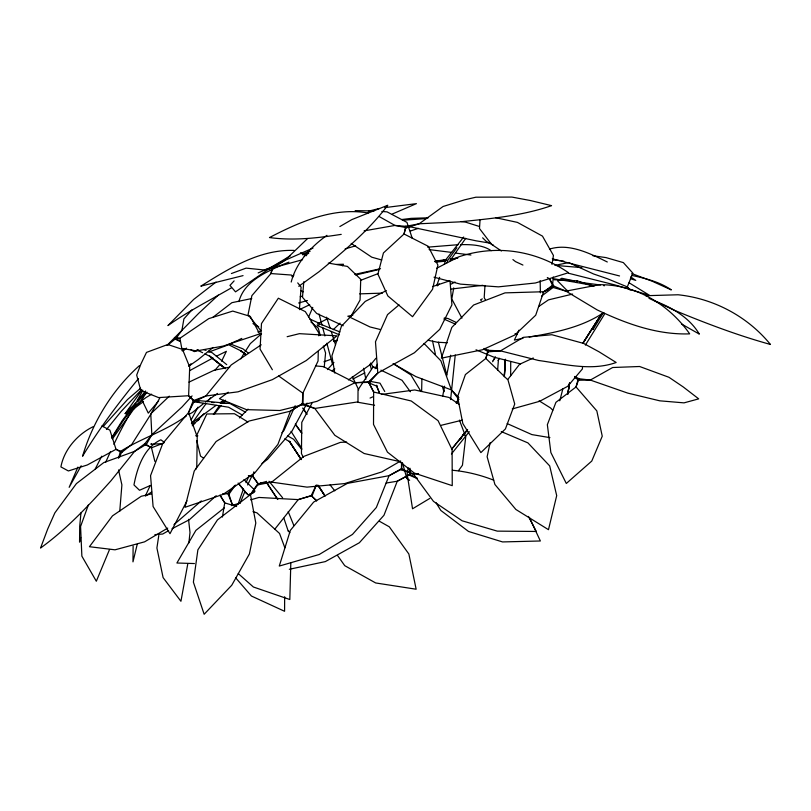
<?xml version="1.0" encoding="UTF-8"?>
<svg xmlns="http://www.w3.org/2000/svg" width="811" height="811" viewBox="0 0 811 811"><rect width="100%" height="100%" fill="white"/><g stroke="black" fill="none" stroke-linecap="round" stroke-linejoin="round"><path stroke-width="1.22" d="M284.651 596.754L284.58 611.291L251.41 596.024L235.697 577.858M409.971 469.184L409.94 475.165L409.93 468.2M510.656 375.696L510.717 361.909M357.955 402.226L358.036 389.858L373.232 366.714L377.622 368.681M133.116 546.117L132.974 561.871L137.211 544.374M289.831 532.715L288.29 530.83M317.192 324.775L317.628 325.687L339.434 334.831M401.536 462.473L401.455 469.224L389.067 475.672L347.432 483.376L313.654 502.07L290.348 530.374L279.268 566.068L319.26 554.491L352.461 534.429L376.345 507.493L389.067 475.672L401.465 468.738L413.539 474.182L433.469 501.36L462.138 520.804L497.285 531.134L536.294 531.458L528.468 516.435M187.797 563.797L180.934 601.286L163.102 577.614L156.908 548.003L158.794 535.382M318.267 351.629L318.064 360.986L302.868 393.173L302.321 404.456L314.82 408.46L356.708 402.063L374.57 405.206M421.629 391.52L421.902 378.909M119.754 511.234L121.893 484.897L118.548 469.934M299.452 309.001L301.104 287.104L297.718 282.887M480.071 219.538L479.483 228.53L491.578 244.364L501.421 250.974M318.784 335.815L318.885 333.047L305.311 311.627L278.335 298.215L261.477 323.579L260.057 349.085L272.374 369.755M290.814 563.118L289.821 599.522L253.377 587.002L238.262 573.58M582.491 367.14L582.399 368.954L567.609 386.381L539.599 401.323L512.258 408.937M484.978 285.462L484.208 297.566L485.313 299.735M553.224 276.997L552.615 285.188L542.812 292.589M504.361 375.351L505.354 359.293M504.381 376.071L505.446 359.638M504.31 376.76L505.446 359.405M497.65 370.039L498.4 359.942L498.197 360.479L499.485 358.32M324.218 367.322L325.586 352.998L323.356 346.155M188.882 542.914L189.997 532.462L188.537 519.324M450.632 399.58L455.255 354.954M303.801 281.721L302.473 297.282L316.655 313.451L343.195 325.748M176.2 337.802L175.419 339.201L179.991 341.461M80.968 512.917L79.701 526.369L79.559 542.123L80.684 537.46M261.517 483.062L260.29 483.224L266.626 481.379M577.016 282.563L577.29 280.839L553.933 279.734M567.812 394.085L569.565 383.025M551.997 264.437L553.437 255.475L542.478 236.123L517.408 222.386L495.551 217.693M567.73 394.328L569.515 383.177M253.873 471.82L253.083 476.736L258.303 484.258L250.447 494.598L217.449 519.912L197.884 549.817L193.383 582.126L204.149 614.272L231.753 585.248L249.372 554.004L255.81 523.024L250.447 494.598L257.776 483.65L271.655 482.139L307.004 487.127L344.685 483.579L381.849 471.911L400.675 460.962M567.964 393.173L569.565 383.299M222.407 517.043L224.728 502.871L219.994 495.085M453.744 287.885L451.808 298.985L461.946 318.165M442.684 396.092L444.621 386.178M446.547 376.274L450.663 355.208M490.158 442.624L487.127 456.765L494.913 484.491L515.887 509.48L548.479 529.684L556.701 495.622L549.686 465.899L527.941 442.907L501.259 431.584M408.369 467.896L407.132 473.806L412.535 508.791L429.779 498.43M409.646 480.335L408.176 479.25A4.967 2.088 -14 0 1 406.747 477.851L406.96 476.898M247.274 493.433L247.659 494.7L249.95 494.507L249.535 494.081C251.055 493.95 257.138 491.598 254.127 490.189M559.793 400.786L562.915 388.581M593.378 286.131L577.29 280.839L576.864 282.502L553.264 278.68M194.772 401.83C196.769 400.198 192.866 400.026 194.772 401.83L228.58 407.223L242.367 415.08M118.528 458.276L120.383 451.453C141.702 438.112 166.042 430.854 186.439 415.82M291.21 282.035C296.106 262.592 310.968 246.737 326.924 235.352M196.019 469.093L196.779 466.71L197.205 436.845L188.588 412.485L193.241 400.685L205.812 396.001L238.039 391.825L272.344 379.649L306.223 360.56L336.95 335.855L299.411 333.666L287.145 336.707M238.231 503.844L243.361 489.074M447.003 262.693L447.895 260.088L456.877 247.72M436.734 285.614L439.653 277.321M444.256 264.295L445.928 259.561L463.72 237.005M151.545 444.225C151.596 442.35 150.197 445.249 151.545 444.225L162.474 443.637M492.591 361.736L495.369 356.86M88.399 504.858L80.573 526.511L81.87 556.164L96.327 581.234L109.536 549.483M221.636 361.179L226.37 351.305L216.355 356.272M308.525 317.233L312.772 307.379M316.28 485.211L311.941 496.22L311.221 495.622L298.245 499.606L258.942 497.447L250.599 499.87M240.208 502.881L244.922 491.456M119.45 457.455L121.599 452.082M195.258 401.465L199.04 401.638M238.9 301.611C244.172 281.61 264.791 272.729 281.944 264.923M105.714 462.179L110.519 451.524M196.87 434.919L206.785 413.995L234.44 413.722L247.913 422.014M145.351 495.957L150.228 485.495M406.747 477.851L407.051 477.182M145.574 390.973L141.935 399.975L148.281 413.123L158.621 400.887M245.997 482.677L249.048 475.854M518.989 330.148L514.377 340.083L523.024 338.309M113.925 444.337C122.542 425.694 133.207 408.257 142.878 390.263M247.639 484.998L252.049 475.692M316.219 485.15L311.221 495.622L316.665 500.853M95.262 468.91L101.74 456.167M295.184 405.733L283.921 430.56L281.944 432.75M77.927 467.085L69.158 487.32L81.181 465.757M191.072 420.027L197.945 407.142M350.92 316.29L360.064 300.07L360.733 279.329L347.432 266.413L328.313 263.099M375.027 368.711L377.419 364.321M312.306 402.54L301.783 422.359L301.449 453.582L303.263 457.211M111.756 437.605L122.289 420.544L135.447 403.087M186.976 500.843L169.996 533.689L153.097 506.53L150.552 475.662L162.758 443.516L188.588 412.485L194.245 401.222L188.618 395.727L189.703 367.018L182.526 349.45L167.806 344.503L146.487 352.4L140.82 364.22L136.694 375.077L140.759 390.486L158.591 397.593L188.618 395.727L194.711 401.303L193.241 400.685L194.164 401.749L205.812 396.001L231.226 364.93L261.223 344.807M456.177 402.966L458.408 399.103M240.847 358.847L244.425 352.714M307.095 403.077L291.848 431.361L267.448 459.431L261.973 463.446M577.29 280.839L576.357 282.441L594.554 285.827M493.169 360.621L495.085 357.408M111.736 438.204L123.272 420.564L132.365 408.511M443.769 390L443.891 391.825M601.458 315.672L603.333 313.31M585.4 345.07L604.367 314.435M601.387 315.783L593.044 329.519M582.987 343.165L601.154 314.567L583.008 343.063M582.937 343.175L601.721 313.553M245.104 351.66L250.305 343.621L261.527 333.777M159.909 397.816L150.785 414.086L151.829 434.767L146.152 444.783L144.875 443.678L134.636 451.321L111.016 480.72C89.271 504.939 67.009 528.884 40.55 548.043L47.707 528.995L54.864 512.866L76.416 483.599L103.767 462.584L134.636 451.321L146.244 444.357L144.875 443.678L151.829 434.767L182.08 406.909L192.085 395.91M112.526 438.751L134.362 408.308L132.649 407.74L145.899 397.613L151.657 394.187M151.089 413.843L131.767 444.428L121.569 452.538L116.024 449.304L109.911 430.154L101.912 425.937M456.461 403.087L458.357 400.269M213.374 414.441L219.578 405.459M235.362 485.059L229.067 494.081L227.84 493.443L222.944 493.777M146.923 392.118L139.816 402.276L134.058 408.815L132.649 407.74L134.423 408.349L135.934 403.625L129.05 409.342L125.188 413.64L141.864 390.111M206.004 403.736L191.578 423.889M449.943 260.828L465.747 238.282M151.758 412.85L169.317 396.153M458.489 470.684L462.452 465.24L465.737 436.865L459.431 420.098M176.555 337.7L181.887 330.391L198.776 313.259L218.331 295.092M342.404 265.765L343.519 264.244L336.585 264.427M507.96 379.264L519.567 364.291L533.283 357.986M460.283 439.542L461.794 437.545M467.562 429.921L462.797 435.679M274.716 529.309L298.245 499.606L311.941 495.612L311.221 495.622L316.614 500.701M106.464 429.506L121.244 411.339L141.611 389.564M207.474 401.739L210.525 397.826M214.54 413.823L221.109 405.5M451.433 453.967L469.295 431.685M221.15 403.513L223.491 400.593M137.606 402.023L144.987 393.467M451.849 448.939L467.562 429.485M451.605 449.253L467.43 429.729M214.996 370.14L220.116 364.321M375.969 358.209L371.438 363.764L348.456 379.933M103.088 426.637L127.439 399.61L140.658 388.155M304.226 256.195L307.754 251.957L310.055 251.42M223.147 403.097L225.59 400.218M234.328 485.89L227.84 493.443L232.118 504.067L234.288 505.365M138.509 378.565C118.264 403.239 99.023 428.877 82.56 456.248C92.849 421.639 112.405 389.868 139.31 365.72M137.596 400.381L144.905 391.916M190.99 363.733L188.72 366.248L198.239 359.577L213.08 347.463M192.278 425.816L203.997 413.691M327.431 369.593L333.939 362.476M167.117 345.273L181.887 330.391L183.915 318.865L191.984 309.843M239.397 417.929L248.054 409.089M181.867 350.656L183.621 348.912M234.115 280.9L229.969 285.391L235.525 291.848L272.273 266.637L290.389 255.779M333.25 329.671L340.103 323.113M193.231 424.427L195.177 422.703M212.867 317.344L231.875 302.685L251.775 298.529M183.012 351.133L186.469 348.112M201.321 500.894L174 524.626M216.213 495.703L189.409 519.689L172.033 528.731M252.799 492.966L254.542 490.979L254.157 489.712M292.102 276.622L293.917 275.101M307.541 238.596L284.945 260.341L273.114 268.177L272.314 266.687L258.151 272.912M167.39 345.425L176.017 338.329M399.042 304.885L387.536 314.607L375.483 341.776L377.784 373.06L368.904 382.924L368.559 381.839L377.784 373.06L414.391 352.765L439.744 329.357L451.93 304.784L449.983 280.748L432.527 286.587M143.385 401.678L126.455 413.965L125.168 413.519M197.549 420.797L199.384 419.317M203.764 403.432L192.41 412.475L188.649 414.583M298.752 286.303L319.047 271.715C343.641 251.359 368.478 230.902 387.759 205.254L351.883 219.578L339.86 226.543M191.437 423.383L216.152 405.307M323.619 346.581L327.34 343.783M541.647 296.015L553.406 287.236M205.518 402.134L217.429 393.426M332.104 370.87L334.821 368.883M228.327 392.22L219.457 398.698L246.493 409.646L279.805 410.508L316.959 401.333L354.995 382.721L368.559 381.839L369.127 382.366L354.995 382.721L323.528 366.643L315.672 365.903M538.595 306.599L548.469 299.867L572.637 294.079M145.848 495.815L151.657 491.953M593.368 329.337L591.533 329.621L593.226 328.536M216 282.096L193.657 299.452L167.928 325.596C187.949 311.383 210.12 300.161 231.399 287.854M220.034 402.672L223.775 400.218M305.118 255.627L306.893 254.502M546.148 290.845L548.256 289.537M189.541 370.708L213.019 357.935M603.82 312.519C581.842 327.441 554.947 332.591 529.188 337.031M328.151 318.388L317.993 323.67M168.637 530.637L162.697 534.023L154.891 534.642M352.826 379.061L364.879 372.817M167.715 528.093L144.601 541.839L115.02 549.817L89.433 546.715L112.486 515.867L141.205 496.281L151.363 493.95M436.561 268.329L458.499 256.915C496.048 244.324 535.878 250.264 568.511 272.709L535.372 282.998L498.43 286.851L460.476 284.134L434.017 277.19M450.936 284.225L455.022 282.025M188.983 382.133L214.256 370.191L229.665 367.18M386.33 290.591L365.254 301.408L341.421 326.265L331.912 355.948L334.791 373.08M299.452 309.63L309.711 304.703M392.311 214.013L416.428 203.642L384.749 207.626M198.32 349.764L194.326 351.619L190.879 349.774M549.442 249.129C569.048 242.854 589.921 253.458 607.307 261.983M237.451 340.407L225.64 345.871L208.62 352.096M238.525 339.921L241.85 338.41M93.336 426.596C77.592 434.23 64.089 449.527 60.906 466.903L68.367 470.958L87.304 464.977L116.024 449.304L121.032 451.565M318.196 323.315L339.951 331.942M439.086 283.769L437.534 285.847M370.049 398.069L373.395 396.62M302.331 254.178L307.754 251.957L308.677 253.377M360.378 280.434L378.048 273.631M231.399 273.54L246.098 268.127L263.697 269.931L273.591 267.772L272.314 266.687L284.945 260.341L313.026 248.054M257.898 331.963L261.345 330.594M163.913 442.928L151.505 447.794L145.696 444.823L144.875 443.678L151.505 447.794L154.86 461.408M283.039 264.437L288.919 262.146M323.913 361.838L330.766 359.344M150.42 485.444L139.512 490.28L133.957 484.937C137.201 467.856 143.882 447.682 160.852 439.795L164.075 442.127M300.182 296.785L302.503 296.005M418.334 228.357L410.356 231.023M333.899 341.624L337.447 340.498M224.363 507.828L195.867 530.404L176.899 563.006L194.427 563.554M231.449 505.628L240.37 502.911M243.057 275.618L200.804 286.161C228.915 268.563 259.753 249.139 294.241 250.437M345.131 248.896L355.634 245.834M298.641 303L307.43 300.516M368.366 211.215L379.426 208.468M355.674 275.03L379.051 269.495M354.782 274.402L380.541 268.684M441.235 425.288L462.24 420.149M302.594 259.702L267.701 269.323M289.334 569.281L325.343 561.597L359.364 542.741L383.968 515.269L397.268 481.227L409.829 474.445L417.32 478.237M364.109 230.871L394.957 225.428L405.956 226.33L419.165 223.785L459.543 221.879C490.554 218.595 521.939 215.969 551.551 205.639L530.435 200.54L511.883 197.073L475.854 197.205L464.591 199.841L443.059 206.501L419.165 223.785L405.946 227.972L405.956 226.33L406.473 227.688L394.957 225.428L379.436 216.679M302.503 254.786L307.085 253.823M333.656 341.005L337.356 340.255M437.291 261.588L446.719 259.804M352.795 315.317L347.818 316.209L370.029 326.965L380.308 329.509M381.352 394.46L414.756 389.969L448.929 397.431L459.046 404.243M450.551 259.175L457.87 257.989M386.107 483.042L397.268 481.227L409.829 474.445L409.22 475.104L417.097 478.48M482.332 298.884L480.517 299.847L481.318 300.668M450.936 289.091L482.88 285.3M435.041 261.172L445.888 259.621M450.713 258.942L457.404 258.151M341.218 234.369C317.486 238.059 293.349 240.857 269.485 237.552C299.523 221.94 333.473 206.947 368.153 213.009M434.605 261.598L446.567 260.057M401.688 219.538L411.177 218.362L428.269 217.804M568.947 262.541L554.896 265.359L581.892 267.63M427.671 247.152L458.134 244.709M435.7 262.105L445.209 261.203M418.567 473.644L413.539 474.182L400.999 469.691L401.465 468.738L401.719 469.721L401.617 462.392M403.128 220.186L424.974 218.696M452.386 470.258C466.173 471.455 480.923 475.053 493.706 480.193M450.156 259.672L454.961 259.338M359.709 293.866L382.427 293.126M223.045 493.818L229.28 493.463L227.84 493.443L228.702 493.717L232.118 504.067M346.642 442.046L340.367 442.38L303.78 456.431L271.655 482.139L258.131 484.806L257.776 483.65L258.8 484.491M645.738 295.721L678.077 294.768C713.944 298.539 747.61 316.472 770.45 344.462C737.574 335.369 705.732 323.275 674.245 310.218L648.993 298.316M460.536 244.658C470.633 244.435 482.95 244.821 491.182 250.721M355.177 210.627L374.033 210.951M195.623 435.76L197.884 435.831M175.419 339.201L175.916 338.532L174.477 337.528L179.92 338.278L208.762 318.632L232.757 311.079L250.244 316.371L259.713 333.909L223.238 346.064L196.515 350.94L181.755 348.335L179.92 338.278L175.5 338.816L174.477 337.528M447.388 342.779L437.443 342.232L428.015 340.245M381.859 211.448L387.08 211.874L406.95 222.366L412.252 238.282M211.539 402.469L214.043 402.631M220.288 403.047L226.543 403.462M592.861 255.739L606.02 257.604L623.365 262.612L632.854 273.145L627.308 286.901L628.454 288.787M429.1 249.595L451.676 252.414M455.356 253.073L470.948 255.019M196.069 400.381L229.878 403.533M384.738 391.5L380.014 383.177L369.644 381.261L368.295 381.829L373.648 392.017L373.516 424.427L387.455 452.143L414.38 473.117L452.244 485.667L452.102 449.679L438.082 420.686L411.238 400.989L373.648 392.017L368.559 381.839L368.61 382.701L377.156 386.35L376.497 385.671M553.163 259.936L560.421 260.655M580.027 282.299L600.393 284.996M630.4 278.68L635.773 280.393L630.644 276.896M460.993 221.525L465.696 222.173L479.2 226.411M444.235 317.993L447.966 318.5L456.461 322.555M561.557 260.818L563.827 261.132M317.628 325.687L319.24 324.755L319.26 323.305L309.832 319.007M490.827 243.27L476.179 240.837L407.548 226.269M549.909 437.626L531.874 434.595L507.189 423.585M515.015 333.726L517.438 334.203M631.556 275.345C645.333 278.396 659.525 281.752 671.315 289.902L652.145 281.204L631.779 273.55M248.389 475.672L253.083 476.736L258.08 483.518M568.714 273.297L614.687 284.864L649.621 295.386L629.042 282.755M552.291 258.8L619.543 275.963M400.502 461.753L364.159 453.511L334.842 435.314L314.82 408.46L302.533 403.584L290.429 411.167L249.048 421.051L216.121 441.508L194.234 471.029L184.999 507.301L223.096 494.365L254.857 472.823L277.909 444.387L290.429 411.167L302.533 403.584L303.04 404.456L302.868 393.173L278.69 375.98M603.719 285.624L604.388 285.786M308.565 252.92L307.136 253.133L306.913 253.873M574.391 280.91L561.749 278.264L557.583 280.87L566.565 290.014L568.541 291.119M381.778 259.996L371.752 257.188L351.193 243.401M520.591 363.916L493.95 357.185L476.027 349.794M260.067 329.661L248.044 314.78L251.866 295.66L270.955 273.56L272.983 268.015L272.314 266.687L270.955 273.56L291.402 275.041L292.943 276.946M236.619 506.52L224.728 502.871L220.257 495.551M252.981 511.619L256.965 512.866L279.542 533.466L284.864 547.82M369.644 381.261L370.049 382.407L368.61 382.701M120.383 451.453L122.035 452.021M443.779 391.328L442.309 386.148M175.44 338.978L180.143 340.742M203.693 349.541L206.045 350.423M208.397 351.305L212.178 352.744L214.266 354.458M655.339 301.155C672.603 307.896 689.573 317.78 699.356 334.122L681.504 323.984M229.462 343.6L242.874 348.831L248.237 352.978M443.901 319.047L455.488 324.187M484.116 348.436L488.526 350.332L500.488 350.869L538.565 360.479C564.132 363.957 590.976 371.448 616.188 362.497L599.065 351.822L583.555 343.398L551.875 334.72L523.409 337.346L500.488 350.869L487.806 351.862L488.526 350.332L488.303 351.69L483.985 349.247M380.927 370.151L402.023 380.288L410.396 391.754M463.375 435.487L462.787 434.726A1.602 0.72 30.4 0 1 463.862 434.838L464.287 435.071M300.445 252.809L306.649 255.698M522.933 265.065L515.512 261.618L512.907 259.581M196.972 349.916L202.649 352.734M204.909 353.86L209.451 356.11L225.245 368.589M228.296 344.543L240.674 350.757L245.692 354.508M393.457 363.804L415.901 376.618L451.423 389.919L458.803 397.552M547.293 277.565L549.534 278.751L553.67 286.019L565.926 291.139L597.149 309.903C626.153 323.66 657.082 335.004 689.674 333.858C669.116 304.51 635.723 284.235 599.359 284.722L565.926 291.139L552.707 287.347L552.362 286.171A1.338 0.933 60.6 0 1 552.818 285.867L553.66 286.719M252.981 323.589L258.709 326.792M574.715 376.446L578.993 378.757L590.327 380.065L627.694 393.092L659.799 400.827L684.028 402.864L698.697 398.86L683.186 386.908L668.974 377.297L639.605 366.501L612.65 367.515L590.327 380.065L578.091 380.227L578.993 378.757L578.578 380.075L574.472 377.237M493.463 245.246L486.245 241.354L482.626 237.816M230.212 403.604L245.642 412.282M287.53 435.821L293.572 439.227L301.824 449.466M284.732 438.873L290.156 441.924L289.223 441.235L300.962 459.168M379.416 521.25L389.29 526.805L408.856 553.994L416.144 589.222L375.665 582.957L344.746 565.673L337.498 555.444M539.082 400.816L550.568 407.963L552.747 410.214M393.092 363.571L410.832 374.864L421 391.551M301.084 290.591L303.111 291.879M203.591 458.174L200.51 456.096L196.749 440.677M569.951 263.139L593.601 273.986L607.327 278.7L627.308 286.901L630.198 290.135M214.408 354.569L226.725 364.646M310.927 321.967L318.328 328.212L320.183 335.288M424.021 343.448L440.86 360.773L451.423 389.919L458.935 399.499M244.01 479.615L253.661 489.124M268.999 481.227L282.603 497.772M238.769 483.691L246.645 493.463M330.087 484.927L334.801 490.837M238.11 483.042L246.716 493.838M295.305 424.062L301.945 433.155M295.914 425.177L301.124 432.415M302.746 407.994L306.994 414.249M303.294 408.795L306.811 413.975M277.798 499.485L266.606 482.596L277.555 499.272M318.226 485.546L325.13 496.099M301.236 459.431L289.618 441.62L301.307 459.614M318.317 485.637L324.461 495.065M317.811 485.019L324.684 495.602M291.037 431.33L301.773 448.432M435.963 502.607L440.809 510.433L468.525 531.458L502.556 541.93L540.359 540.988L529.644 517.976M370.779 362.922L373.111 367.312M358.685 389.858L352.339 376.517M549.534 278.751L553.386 287.388L553.67 286.019L543.664 291.737L505.01 292.872L473.604 305.027L451.808 327.421L441.346 358.168L482.504 349.754L514.803 335.004L535.706 315.215L543.664 291.737L553.67 286.019L553.072 287.398A1.338 0.933 60.6 0 0 553.538 287.094M288.209 511.599L293.805 525.416M379.274 392.554L376.365 385.215L379.142 392.129M283.911 518.259L288.29 531.317M326.559 317.162L330.067 327.958M331.243 331.547L335.531 344.746M308.231 253.579L307.754 251.957L307.987 253.6M369.928 364.169L371.306 369.046M402.469 462.868L406.848 478.449M319.037 314.039L321.967 324.988M322.626 327.421L324.907 335.947M326.863 343.246L332.398 363.936M438.396 342.181L446.689 374.824M432.547 341.025L435.446 354.437M363.551 368.275L365.883 379.274M540.146 280.616L540.4 292.812M405.956 226.33L404.05 233.994L383.441 252.951L377.896 274.077L387.861 295.964L412.556 316.716L432.567 289.263L437.899 265.096L428.147 246.25L404.05 233.994L405.956 226.33M487.644 351.487L485.83 358.442L465.402 374.57L457.566 396.782L462.828 423.535L480.882 452.599L505.415 428.928L514.721 404.02L507.99 379.974L485.83 358.442L488.526 350.332L487.644 351.487M577.949 379.822L576.043 386.948L555.93 402.327L547.354 424.7L550.862 452.508L566.311 483.468L591.766 461.074L602.249 436.186L596.825 410.893L576.043 386.948L578.993 378.757L577.949 379.822M245.753 354.468L240.745 350.707L245.753 354.478M225.346 368.518L209.562 356.009L225.367 368.549"/></g></svg>
